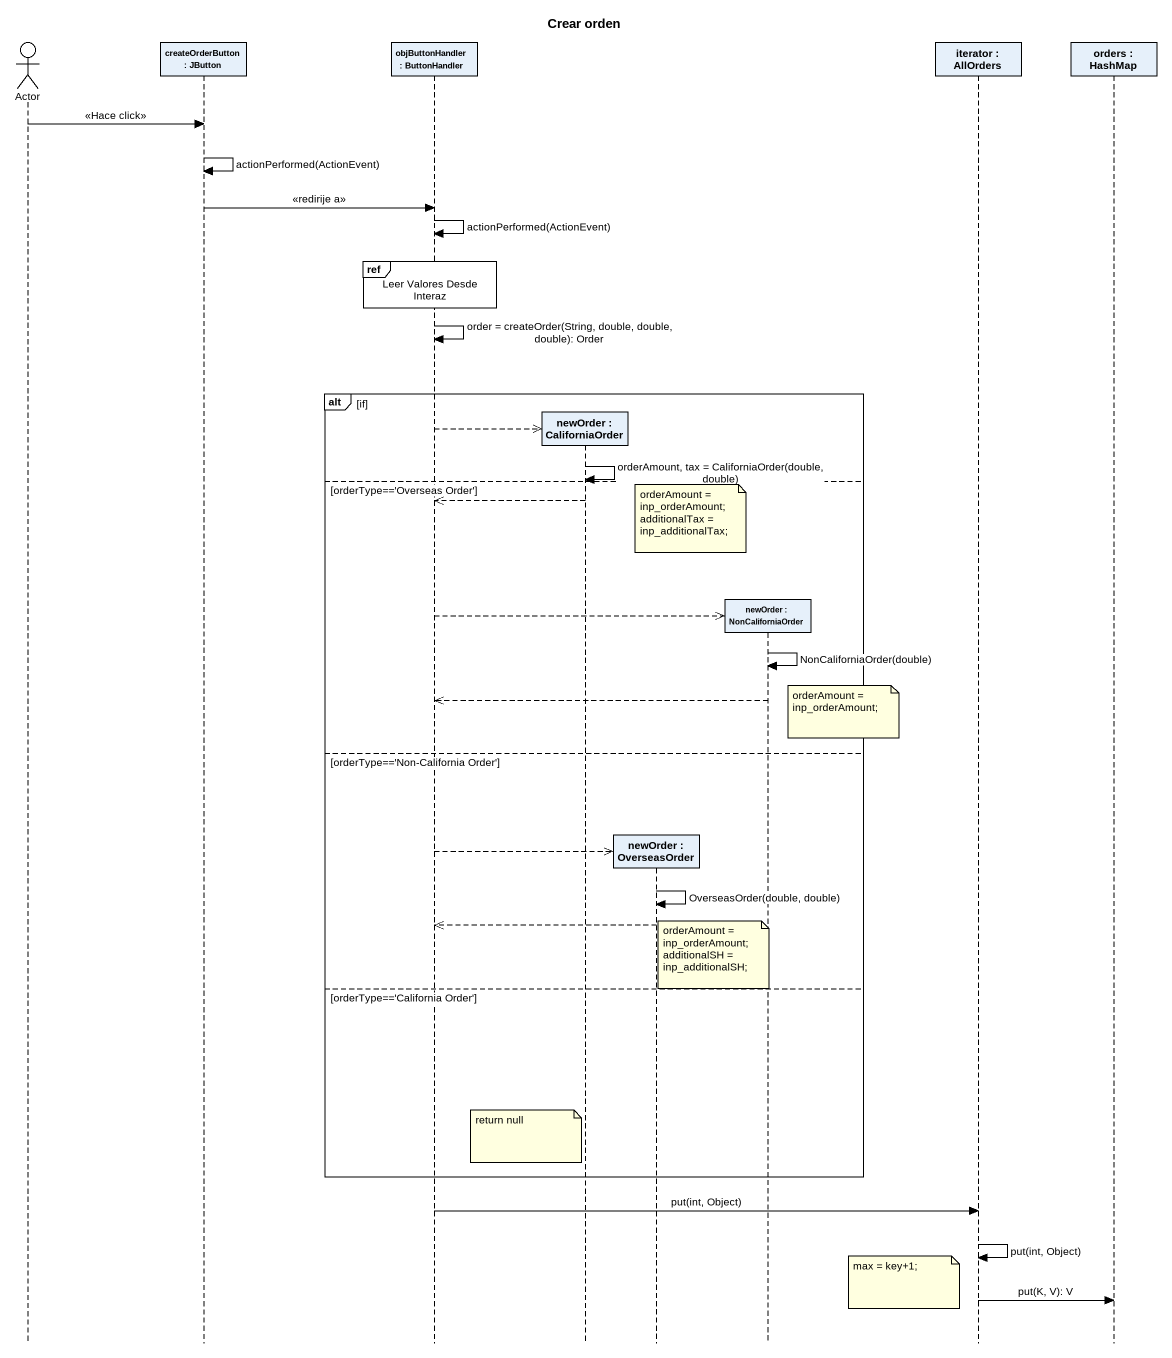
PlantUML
@startuml
title Crear orden
hide footbox
actor "Actor" as Actor_
participant "createOrderButton : JButton" as createOrderButton
participant "objButtonHandler : ButtonHandler" as objButtonHandler
participant "newOrder : CaliforniaOrder" as newOrder
participant "newOrder : OverseasOrder" as newOrder_2
participant "newOrder : NonCaliforniaOrder" as newOrder_3
participant "iterator : AllOrders" as iterator
participant "orders : HashMap" as orders

Actor_ -> createOrderButton : <<Hace click>>
createOrderButton -> createOrderButton : actionPerformed(ActionEvent)
createOrderButton -> objButtonHandler : <<redirije a>>
objButtonHandler -> objButtonHandler : actionPerformed(ActionEvent)
ref over objButtonHandler : Leer Valores Desde Interaz
objButtonHandler -> objButtonHandler : order = createOrder(String, double, double, double): Order
alt if
  objButtonHandler -->> newOrder **
  newOrder -> newOrder : orderAmount, tax = CaliforniaOrder(double, double)
else orderType=='Overseas Order'
  newOrder -->> objButtonHandler
  note over newOrder_2
    orderAmount = inp_orderAmount;
    additionalTax = inp_additionalTax;
  end note
  objButtonHandler -->> newOrder_3 **
  newOrder_3 -> newOrder_3 : NonCaliforniaOrder(double)
  newOrder_3 -->> objButtonHandler
  note right of newOrder_3 : orderAmount = inp_orderAmount;
else orderType=='Non-California Order'
  objButtonHandler -->> newOrder_2 **
  newOrder_2 -> newOrder_2 : OverseasOrder(double, double)
  newOrder_2 -->> objButtonHandler
  note over newOrder_3
    orderAmount = inp_orderAmount;
    additionalSH = inp_additionalSH;
  end note
else orderType=='California Order'
  note left of newOrder : return null
end
objButtonHandler -> iterator : put(int, Object)
iterator -> iterator : put(int, Object)
note left of iterator : max = key+1;
iterator -> orders : put(K, V): V
@enduml
